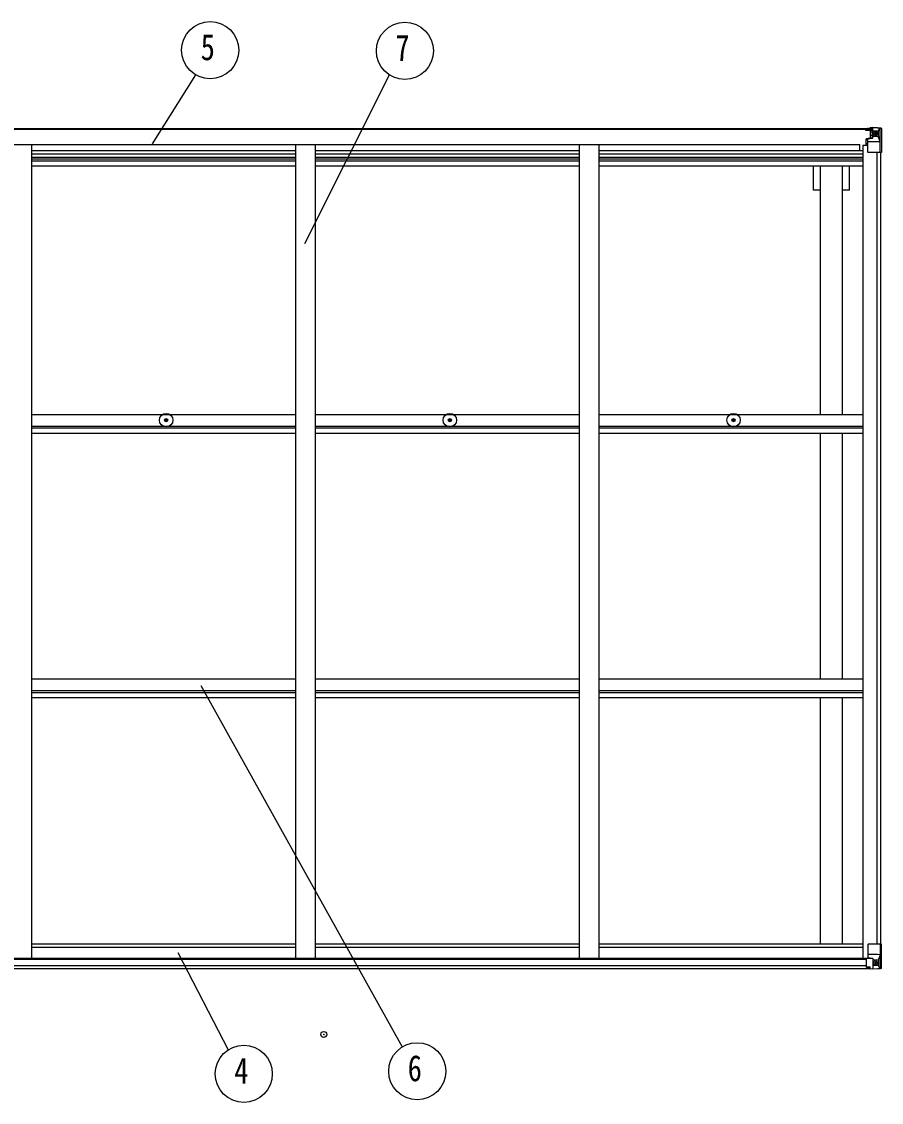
# Model space of a CAD drawing. Units: millimetres, scale not verified. Extents: x -10512 to 10512, y -7425 to 7425.
# Drawn here: x -517 to 1653, y -556 to 2169 of the extents above; entities that cross this region are included whole.
import ezdxf
from ezdxf.enums import TextEntityAlignment as Align

# ---------------------------------------------------------------- set-up
doc = ezdxf.new("R2010")
doc.units = ezdxf.units.MM
doc.header["$LTSCALE"] = 30
doc.header["$PDMODE"] = 32
doc.header["$PDSIZE"] = 15
for name, color, linetype in [('0-4_YKK_13', 4, 'Continuous'), ('0-5_YKK_A1', 4, 'Continuous'), ('0-6_YKK_D', 6, 'Continuous')]:
    doc.layers.add(name, color=color, linetype=linetype)
doc.styles.add('ＭＳ ゴシック', font='')
doc.styles.get('ＭＳ ゴシック').set_extended_font_data('MS Gothic')

msp = doc.modelspace()

# ---------------------------------------------------------------- linework, layer by layer
at = {"layer": '0-4_YKK_13'}
for p, q in [((1613.35, 1896.63), (1613.35, 1897.55)), ((1614.35, 1896.63), (1613.35, 1896.63)), ((1613.35, 1896.63), (1613.35, 1895.06)), ((1613.35, 1894.95), (1613.35, 1895.06)), ((1614.35, 1897.55), (1614.35, 1896.63)), ((1619.35, 1896.63), (1614.35, 1896.63)), ((1619.55, 1900.13), (1617.86, 1899.7)), ((1619.35, 1895.02), (1619.35, 1896.63)), ((1619.35, 1895.02), (1629.35, 1894.93)), ((1619.55, 1900.13), (1619.85, 1900.13)), ((1619.85, 1900.13), (1619.85, 1899.7)), ((1621.35, 1896.89), (1629.35, 1896.89)), ((1621.35, 1896.86), (1629.35, 1896.86)), ((1624.85, 1902.32), (1631.35, 1901.93)), ((1624.85, 1901.44), (1624.85, 1902.32)), ((1631.35, 1901.04), (1624.85, 1901.44)), ((1624.85, 1900.93), (1624.85, 1901.44)), ((1624.85, 1900.93), (1624.85, 1900.51)), ((1624.85, 1900.51), (1629.85, 1900.43)), ((1624.85, 1900.51), (1624.85, 1899.7)), ((1625.85, 1874.82), (1625.85, 1894.79)), ((1629.74, 1894.56), (1625.85, 1894.56)), ((1625.85, 1890.93), (1629.85, 1890.93)), ((1625.85, 1882.72), (1629.85, 1882.72)), ((1629.35, 1896.89), (1629.35, 1894.93)), ((1629.35, 1895.86), (1629.85, 1895.86)), ((1629.36, 1894.93), (1629.35, 1894.93)), ((1629.36, 1894.77), (1629.36, 1894.93)), ((1629.85, 1896.22), (1631.35, 1896.22)), ((1629.85, 1892.68), (1631.35, 1892.68)), ((1631.35, 1875.83), (1631.35, 1901.93)), ((1631.35, 1901.81), (1643.35, 1901.03)), ((1632.35, 1892.68), (1631.35, 1892.68)), ((1643.35, 1892.68), (1631.35, 1892.68)), ((1637.87, 1885.49), (1637.87, 1884.53)), ((1645.68, 1892.63), (1643.35, 1892.69)), ((1643.44, 1901.02), (1651.37, 1900.55)), ((1645.68, 1879.16), (1645.68, 1892.63)), ((1646.54, 1896.14), (1649.27, 1899.8)), ((1650.51, 1899.58), (1650.51, 1899.51)), ((1650.51, 1838.93), (1650.51, 1899.51)), ((1652.41, 1900.64), (1652.41, 1900.64)), ((1652.41, 1900.59), (1652.41, 1900.63)), ((1653.35, 1899.64), (1653.35, 1899.6)), ((1614.85, 1873.8), (1615.85, 1873.81)), ((1614.85, 1857.58), (1614.85, 1873.8)), ((1615.85, 1872.07), (1614.85, 1872.08)), ((1614.85, 1861.93), (1619.35, 1861.93)), ((1619.9, 1873.84), (1615.85, 1873.81)), ((1619.35, 1839.93), (1619.35, 1873.03)), ((1643.35, 1865.6), (1619.35, 1865.6)), ((1630.53, 1875.57), (1620.18, 1873.92)), ((1620.18, 1873.28), (1630.53, 1874.94)), ((1620.18, 1873.92), (1620.18, 1873.28)), ((1629.85, 1879.13), (1631.35, 1879.13)), ((1630.53, 1874.94), (1630.53, 1875.57)), ((1643.35, 1879.13), (1631.35, 1879.13)), ((1643.35, 1879.13), (1645.68, 1879.16)), ((1643.35, 1879.13), (1643.35, 1879.13)), ((1649.96, 1865.81), (1643.35, 1865.6)), ((1649.96, 1865.81), (1645.82, 1877.89)), ((1650.51, 1838.93), (1620.35, 1838.93)), ((-154.07, 1164.61), (-152.96, 1164.63)), ((-154.07, 1163.61), (-152.96, 1163.59)), ((-152.96, 1164.63), (-152.45, 1164.73)), ((-152.96, 1163.59), (-152.45, 1163.49)), ((-152.35, 1165.25), (-152.45, 1164.73)), ((-152.35, 1162.98), (-152.45, 1163.49)), ((-152.33, 1166.36), (-152.35, 1165.25)), ((-152.33, 1161.87), (-152.35, 1162.98)), ((-151.33, 1166.36), (-151.31, 1165.25)), ((-151.33, 1161.87), (-151.31, 1162.98)), ((-151.31, 1165.25), (-151.21, 1164.73)), ((-151.31, 1162.98), (-151.21, 1163.49)), ((-150.69, 1164.63), (-151.21, 1164.73)), ((-150.69, 1163.59), (-151.21, 1163.49)), ((-149.58, 1164.61), (-150.69, 1164.63)), ((-149.58, 1163.61), (-150.69, 1163.59)), ((561.93, 1164.61), (563.04, 1164.63)), ((561.93, 1163.61), (563.04, 1163.59)), ((563.04, 1164.63), (563.55, 1164.73)), ((563.04, 1163.59), (563.55, 1163.49)), ((563.65, 1165.25), (563.55, 1164.73)), ((563.65, 1162.98), (563.55, 1163.49)), ((563.67, 1166.36), (563.65, 1165.25)), ((563.67, 1161.87), (563.65, 1162.98)), ((564.67, 1166.36), (564.69, 1165.25)), ((564.67, 1161.87), (564.69, 1162.98)), ((564.69, 1165.25), (564.79, 1164.73)), ((564.69, 1162.98), (564.79, 1163.49)), ((565.31, 1164.63), (564.79, 1164.73)), ((565.31, 1163.59), (564.79, 1163.49)), ((566.42, 1164.61), (565.31, 1164.63)), ((566.42, 1163.61), (565.31, 1163.59)), ((1277.93, 1164.61), (1279.04, 1164.63)), ((1277.93, 1163.61), (1279.04, 1163.59)), ((1279.04, 1164.63), (1279.55, 1164.73)), ((1279.04, 1163.59), (1279.55, 1163.49)), ((1279.65, 1165.25), (1279.55, 1164.73)), ((1279.65, 1162.98), (1279.55, 1163.49)), ((1279.67, 1166.36), (1279.65, 1165.25)), ((1279.67, 1161.87), (1279.65, 1162.98)), ((1280.67, 1166.36), (1280.69, 1165.25)), ((1280.67, 1161.87), (1280.69, 1162.98)), ((1280.69, 1165.25), (1280.79, 1164.73)), ((1280.69, 1162.98), (1280.79, 1163.49)), ((1281.31, 1164.63), (1280.79, 1164.73)), ((1281.31, 1163.59), (1280.79, 1163.49)), ((1282.42, 1164.61), (1281.31, 1164.63)), ((1282.42, 1163.61), (1281.31, 1163.59)), ((1619.35, -158.05), (1619.35, -191.15)), ((1653.35, -157.05), (1620.35, -157.05)), ((1650.51, -157.05), (1650.51, -217.63)), ((1653.35, -217.76), (1653.35, -157.05)), ((1643.35, -183.72), (1619.35, -183.72)), ((1649.96, -183.93), (1643.35, -183.72)), ((1649.96, -183.93), (1645.82, -196.02)), ((1614.85, -194.21), (1614.85, -214.36)), ((1624.85, -193.26), (1615.85, -193.3)), ((1615.85, -215.07), (1624.85, -215.13)), ((1620.18, -191.41), (1630.53, -193.06)), ((1620.18, -192.04), (1620.18, -191.41)), ((1627.83, -193.26), (1620.18, -192.04)), ((1631.35, -193.26), (1624.85, -193.26)), ((1624.85, -220.45), (1624.85, -214.5)), ((1630.53, -193.06), (1630.53, -193.26)), ((1631.35, -193.26), (1631.35, -220.05)), ((1631.35, -197.25), (1643.35, -197.25)), ((1643.35, -210.81), (1631.35, -210.81)), ((1638.83, -203.61), (1638.83, -202.65)), ((1643.35, -197.25), (1643.35, -197.25)), ((1643.35, -197.25), (1645.68, -197.28)), ((1645.68, -210.75), (1643.35, -210.81)), ((1645.68, -197.28), (1645.68, -210.75)), ((1646.54, -214.26), (1649.27, -217.93)), ((1650.51, -217.7), (1650.51, -217.63)), ((1631.35, -219.94), (1643.35, -219.15)), ((1643.44, -219.15), (1651.37, -218.67)), ((1652.41, -218.72), (1652.41, -218.76))]:
    msp.add_line(p, q, dxfattribs=at)
for points in [[(1619.35, 1895.02), (1619.35, 1895.01), (1613.35, 1895.06)], [(1614.35, 1894.9), (1629.35, 1894.77), (1629.36, 1894.77)], [(1629.35, 1895.86), (1621.35, 1895.86), (1621.35, 1897.55)], [(1624.85, 1900.93), (1629.85, 1900.93), (1629.85, 1875.46)], [(1652.41, 1900.64), (1643.35, 1901.19), (1631.35, 1901.93)], [(1636.91, 1887.41), (1635.95, 1887.41), (1635.95, 1886.45), (1636.91, 1886.45)], [(1638.83, 1888.37), (1638.83, 1889.33), (1637.87, 1889.33), (1637.87, 1888.37)], [(1637.87, 1884.53), (1638.83, 1884.53), (1638.83, 1885.49)], [(1639.79, 1886.45), (1640.75, 1886.45), (1640.75, 1887.41), (1639.79, 1887.41)], [(1653.35, 1899.6), (1653.35, 1838.93), (1650.51, 1838.93)], [(1615.85, 1873.81), (1615.85, 1872.07), (1619.35, 1872.05)], [(1614.85, -214.36), (1614.86, -214.47), (1624.85, -214.5)], [(1636.91, -204.57), (1635.95, -204.57), (1635.95, -205.53), (1636.91, -205.53)], [(1638.83, -202.65), (1637.87, -202.65), (1637.87, -203.61)], [(1637.87, -206.49), (1637.87, -207.45), (1638.83, -207.45), (1638.83, -206.49)], [(1639.79, -205.53), (1640.75, -205.53), (1640.75, -204.57), (1639.79, -204.57)], [(1652.41, -218.76), (1643.35, -219.32), (1624.85, -220.45)]]:
    msp.add_lwpolyline(points, dxfattribs=at)
for centre, radius in [((1638.35, 1886.93), 5.3), ((-151.83, 1164.11), 17), ((564.17, 1164.11), 17), ((1280.17, 1164.11), 17), ((-151.83, 1164.11), 4), ((564.17, 1164.11), 4), ((1280.17, 1164.11), 4), ((1638.35, -205.05), 5.3)]:
    msp.add_circle(centre, radius, dxfattribs=at)
for centre, radius, start, end in [((1614.21, 1902.59), 7.69, 263.56574, 271.03001), ((1629.35, 1897.39), 0.5, 270.00309, 0.00198), ((1629.35, 1897.36), 0.5, 269.99891, 359.99891), ((1629.35, 1894.43), 0.5, 359.95536, 89.47105), ((1629.34, 1894.26), 0.513, 358.95293, 88.11972), ((1636.91, 1888.37), 0.96, 270, 0), ((1636.91, 1885.49), 0.96, 0, 90), ((1639.79, 1888.37), 0.96, 180, 270), ((1639.79, 1885.49), 0.96, 90, 180), ((1649.23, 1899.64), 1.28, 357.54105, 48.82169), ((1651.2, 1913.25), 12.7, 264.89689, 270.75534), ((1652.35, 1899.64), 0.999, 0.04917, 86.5576), ((1652.35, 1899.64), 1, 359.99921, 86.49983), ((1652.35, 1899.6), 0.999, 0.04917, 86.5576), ((1620.29, 1872.99), 0.937, 96.73234, 177.67791), ((1620.29, 1872.35), 0.937, 96.73234, 177.67791), ((1630.42, 1876.5), 0.937, 276.73234, 357.67791), ((1630.42, 1875.87), 0.937, 276.73234, 357.67791), ((1620.35, 1839.93), 1, 180, 270), ((-151.83, 1164.11), 2.3, 167.44414, 192.55586), ((-151.83, 1164.11), 2.3, 77.44414, 102.55586), ((-151.83, 1164.11), 2.3, 257.44414, 282.55586), ((-151.83, 1164.11), 2.3, 347.44414, 12.55586), ((564.17, 1164.11), 2.3, 167.44414, 192.55586), ((564.17, 1164.11), 2.3, 77.44414, 102.55586), ((564.17, 1164.11), 2.3, 257.44414, 282.55586), ((564.17, 1164.11), 2.3, 347.44414, 12.55586), ((1280.17, 1164.11), 2.3, 167.44414, 192.55586), ((1280.17, 1164.11), 2.3, 77.44414, 102.55586), ((1280.17, 1164.11), 2.3, 257.44414, 282.55586), ((1280.17, 1164.11), 2.3, 347.44414, 12.55586), ((1620.35, -158.05), 1, 90, 180), ((1620.29, -190.48), 0.937, 182.32209, 263.26766), ((1620.29, -191.11), 0.937, 182.32209, 263.26766), ((1630.42, -193.99), 0.937, 50.93398, 83.26766), ((1636.91, -203.61), 0.96, 270, 0), ((1636.91, -206.49), 0.96, 0, 90), ((1639.79, -203.61), 0.96, 180, 270), ((1639.79, -206.49), 0.96, 90, 180), ((1649.23, -217.76), 1.28, 311.17831, 2.45895), ((1652.35, -217.72), 0.999, 273.4424, 359.95083), ((1652.35, -217.76), 0.999, 273.4424, 359.95083), ((1652.35, -217.76), 1, 273.50017, 0.00079), ((1651.2, -231.37), 12.7, 89.24466, 95.10311)]:
    msp.add_arc(centre, radius, start, end, dxfattribs=at)
for centre, major_axis, ratio, start_param, end_param in [((1725.1, 1892.68), (-81.75, 0), 0.061163, 6.2824128, 6.2831853), ((1648.55, 1892.55), (-0.03, 5), 0.573921, 0.7672717, 1.551125), ((1650.22, 1897.62), (0.02, 3), 0.466854, 0.125683, 0.7596956), ((1650.41, 1900.72), (-2, 0.12), 0.060933, 2.0712557, 3.1453404), ((1451.41, 1912.95), (-201, 12.36), 0.060933, 3.1453404, 3.145839), ((1647.09, 1879.18), (0, 3), 0.468246, 1.5772882, 2.0127935), ((1649.24, 1868.16), (-0.85, 2.32), 0.403757, 3.0087805, 3.9744392), ((1649.24, -186.28), (-0.85, -2.32), 0.403757, 2.3087461, 3.2744049), ((1615.85, -194.2), (-1, -0.021), 0.906239, 4.6936843, 6.2644806), ((1615.85, -214.37), (-1, 0.012), 0.707053, 0.1587743, 1.5795216), ((1725.1, -210.81), (-81.75, 0), 0.061163, 0, 0.0007725), ((1648.55, -210.67), (-0.03, -5), 0.573921, 4.7320603, 5.5159136), ((1647.09, -197.3), (0, -3), 0.468246, 4.2703918, 4.7058971), ((1650.22, -215.74), (0.02, -3), 0.466854, 5.5234897, 6.1575023), ((1650.41, -218.84), (-2, -0.12), 0.060933, 3.1378449, 4.2119296), ((1451.41, -231.07), (-201, -12.36), 0.060933, 3.1373463, 3.1378449)]:
    msp.add_ellipse(centre, major_axis=major_axis, ratio=ratio, start_param=start_param, end_param=end_param, dxfattribs=at)
at = {"layer": '0-5_YKK_A1'}
for p, q in [((-1231.15, 1899.7), (1629.85, 1899.7)), ((-1231.15, 1897.55), (1629.85, 1897.55)), ((-1200.15, 1859.41), (1598.85, 1859.41)), ((-491.65, 1859.39), (-491.65, -193.07)), ((174.35, 1859.39), (174.35, -193.07)), ((224.35, 1859.39), (224.35, -193.07)), ((890.35, 1859.39), (890.35, -193.07)), ((940.35, 1859.39), (940.35, -193.07)), ((1598.85, 1843.9), (1598.85, 1859.41)), ((1606.35, 1857.58), (1606.35, -193.07)), ((1606.35, 1857.58), (1619.35, 1857.58)), ((-491.65, 1843.9), (174.35, 1843.9)), ((-491.65, 1835.5), (174.35, 1835.5)), ((-491.65, 1827.3), (174.35, 1827.3)), ((224.35, 1843.9), (890.35, 1843.9)), ((224.35, 1835.5), (890.35, 1835.5)), ((224.35, 1827.3), (890.35, 1827.3)), ((940.35, 1843.9), (1606.35, 1843.9)), ((940.35, 1835.5), (1606.35, 1835.5)), ((940.35, 1827.3), (1606.35, 1827.3)), ((1641.65, 1838.93), (1641.65, -157.05)), ((1651.35, 1838.93), (1651.35, -157.05)), ((-491.65, 1823.37), (174.35, 1823.37)), ((-491.65, 1818.29), (174.35, 1818.29)), ((-491.65, 1805.29), (174.35, 1805.29)), ((224.35, 1823.37), (890.35, 1823.37)), ((224.35, 1818.29), (890.35, 1818.29)), ((224.35, 1805.29), (890.35, 1805.29)), ((940.35, 1823.37), (1606.35, 1823.37)), ((940.35, 1818.29), (1606.35, 1818.29)), ((940.35, 1805.29), (1606.35, 1805.29)), ((1482.15, 1743.7), (1482.15, 1805.29)), ((1499.85, 1178.63), (1499.85, 1805.29)), ((1554.85, 1178.63), (1554.85, 1805.29)), ((1572.55, 1743.7), (1572.55, 1805.29)), ((1499.85, 1743.7), (1482.15, 1743.7)), ((1572.55, 1743.7), (1554.85, 1743.7)), ((-491.62, 1178.63), (174.35, 1178.63)), ((224.38, 1178.63), (890.35, 1178.63)), ((940.38, 1178.63), (1606.35, 1178.63)), ((-491.62, 1148.9), (174.35, 1148.9)), ((224.38, 1148.9), (890.35, 1148.9)), ((940.38, 1148.9), (1606.35, 1148.9)), ((-491.62, 1144.35), (174.35, 1144.35)), ((-491.62, 1131.34), (174.35, 1131.34)), ((224.38, 1144.35), (890.35, 1144.35)), ((224.38, 1131.34), (890.35, 1131.34)), ((940.38, 1144.35), (1606.35, 1144.35)), ((940.38, 1131.34), (1606.35, 1131.34)), ((1499.85, 511.64), (1499.85, 1131.34)), ((1554.85, 511.64), (1554.85, 1131.34)), ((-491.62, 511.64), (174.35, 511.64)), ((224.38, 511.64), (890.35, 511.64)), ((940.38, 511.64), (1606.35, 511.64)), ((-491.62, 481.91), (174.35, 481.91)), ((-491.62, 477.36), (174.35, 477.36)), ((-491.62, 464.35), (174.35, 464.35)), ((224.38, 481.91), (890.35, 481.91)), ((224.38, 477.36), (890.35, 477.36)), ((224.38, 464.35), (890.35, 464.35)), ((940.38, 481.91), (1606.35, 481.91)), ((940.38, 477.36), (1606.35, 477.36)), ((940.38, 464.35), (1606.35, 464.35)), ((1499.85, -156.9), (1499.85, 464.35)), ((1554.85, -156.9), (1554.85, 464.35)), ((-491.65, -156.9), (174.35, -156.9)), ((224.35, -156.9), (890.35, -156.9)), ((940.35, -156.9), (1606.35, -156.9)), ((-491.65, -165.25), (174.35, -165.25)), ((224.35, -165.25), (890.35, -165.25)), ((940.35, -165.25), (1606.35, -165.25)), ((-1216.15, -193.07), (1626.62, -193.07)), ((-1216.15, -195.33), (1614.85, -195.33)), ((-1216.15, -210.95), (1614.85, -210.95)), ((-1226.15, -218.85), (1624.85, -218.85))]:
    msp.add_line(p, q, dxfattribs=at)
msp.add_point((245.97, -384.99), dxfattribs=at)
at = {"layer": '0-6_YKK_D'}
for p, q in [((-186.44, 1860.95), (-77.23, 2035)), ((198.52, 1609.27), (411.47, 2034.93)), ((-64.37, 495.05), (444.23, -416.42)), ((-122.1, -178.5), (5.08, -423.89))]:
    msp.add_line(p, q, dxfattribs=at)
for centre in [(-40.7, 2097.05), (450.75, 2095.27), (481.78, -477.85), (44.15, -484.37)]:
    msp.add_circle(centre, 72, dxfattribs=at)

# ---------------------------------------------------------------- texts
at = {"layer": '0-6_YKK_D', "style": 'ＭＳ ゴシック', "width": 0.8}
for s, p in [('5', (-64.7, 2052.05)), ('7', (426.75, 2050.27)), ('4', (20.15, -529.37)), ('6', (457.78, -522.85))]:
    msp.add_text(s, height=65.98, dxfattribs=at).set_placement(p, align=Align.BOTTOM_LEFT)

doc.saveas('drawing.dxf')
